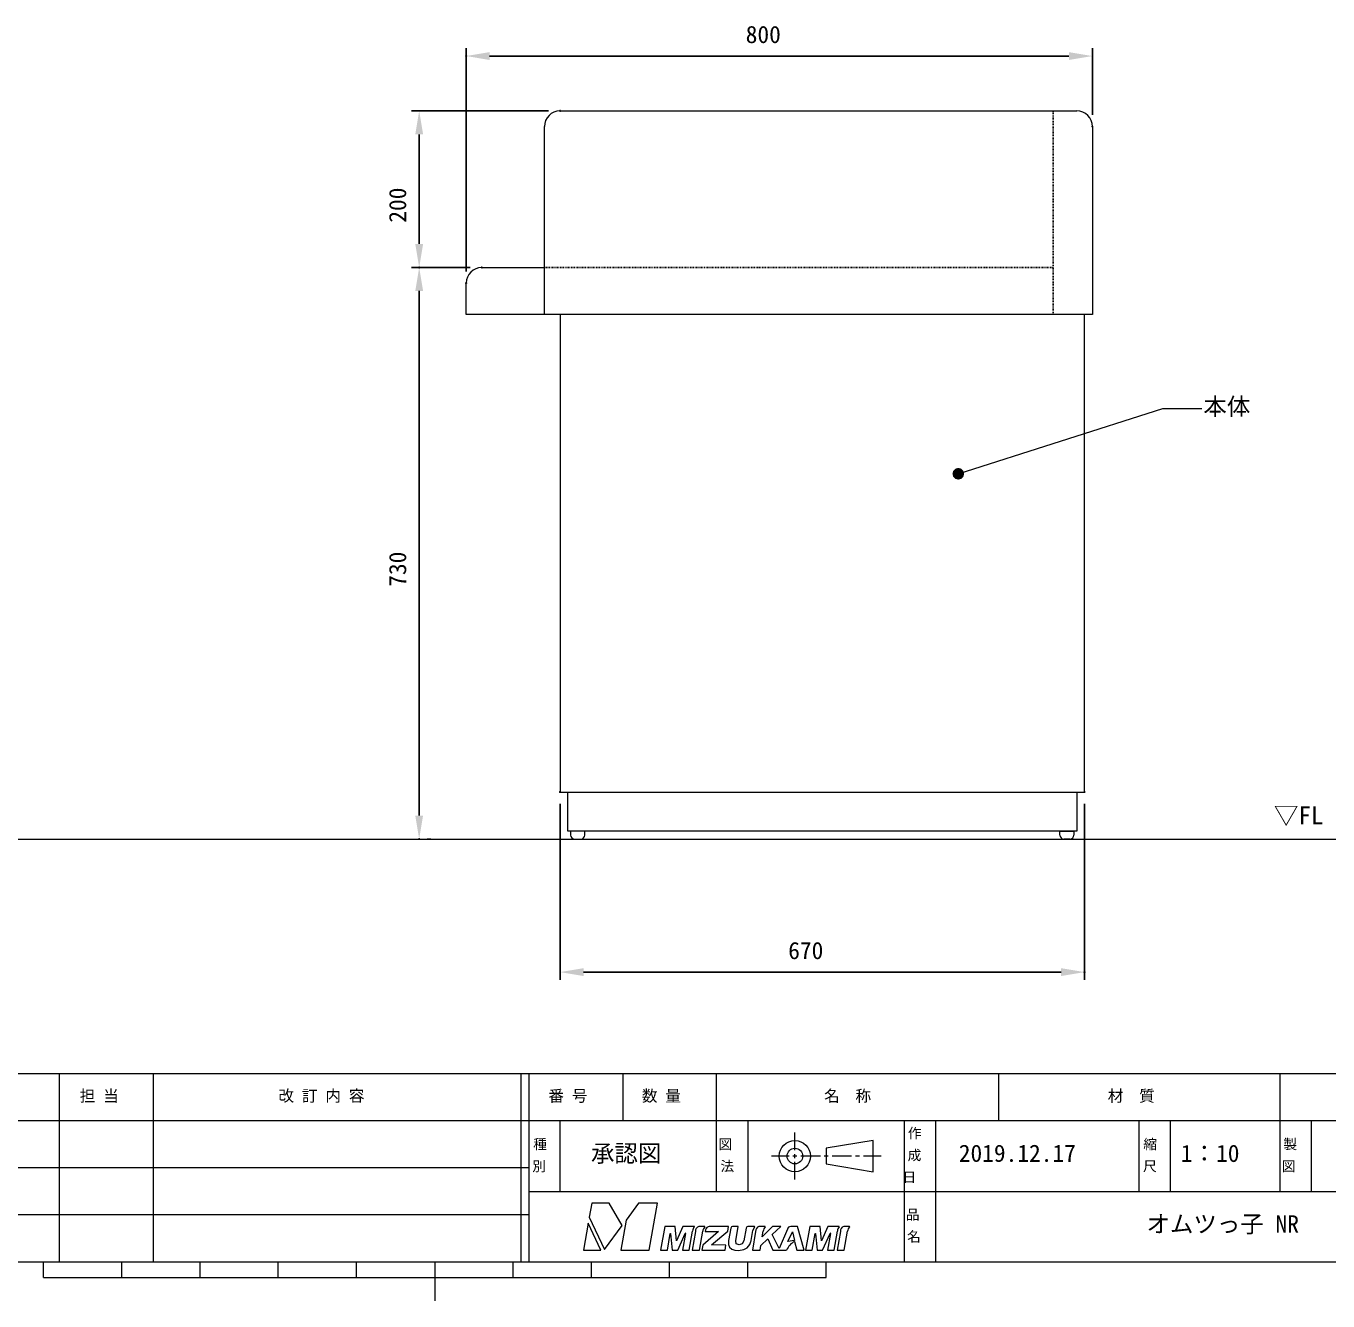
# Model space of a CAD drawing. Units: millimetres, scale not verified. Extents: x -203 to 203, y -143 to 143.
# Drawn here: x -52.2 to 114.1, y -143 to 19.8 of the extents above; entities that cross this region are included whole.
import ezdxf
from ezdxf.enums import TextEntityAlignment as Align

# ---------------------------------------------------------------- set-up
doc = ezdxf.new("R2010")
doc.units = ezdxf.units.MM
doc.header["$LTSCALE"] = 0.5
doc.header["$PDMODE"] = 32
doc.header["$PDSIZE"] = 0.1
doc.linetypes.add('USER2', pattern=[0.15748, 0.07874, -0.07874])
for name, color, linetype, lineweight in [('0-1_DIMENSION_LINES$02_DIMENSI', 7, 'Continuous', 25), ('0-3_DIMENSION_LINES$03_LINES', 7, 'Continuous', 18), ('0-5_DIMENSION_LINES$05_HIDE_LI', 7, 'USER2', 25), ('0-6_図面_FORMAT$03_TEXT', 7, 'Continuous', 18), ('0-7_図面_FORMAT$01_WAKU$OUT_LINE', 6, 'Continuous', 18), ('0-8_図面_FORMAT$01_WAKU$SUB_LINE', 7, 'Continuous', 18), ('0-9_図面_FORMAT$02_LOGO$01_MZ_LO', 7, 'Continuous', 18)]:
    doc.layers.add(name, color=color, linetype=linetype, lineweight=lineweight)
doc.layers.add('0-2_DEFPOINTS', color=7, linetype='Continuous')
doc.styles.add('ＭＳ ゴシック', font='')
doc.styles.get('ＭＳ ゴシック').set_extended_font_data('MS Gothic')

# ---------------------------------------------------------------- blocks, each defined once
blk = doc.blocks.new('D6')
at = {"layer": '0-1_DIMENSION_LINES$02_DIMENSI'}
for p, q in [((449, 315), (414, 315)), ((416, 309), (416, 281)), ((429, 275), (414, 275))]:
    blk.add_line(p, q, dxfattribs=at)
for points in [[(417, 309), (415, 309), (416, 315)], [(415, 281), (417, 281), (416, 275)]]:
    blk.add_solid(points, dxfattribs=at)
at = {"layer": '0-2_DEFPOINTS'}
for p in [(452, 315), (416, 275), (432, 275)]:
    blk.add_point(p, dxfattribs=at)
at = {"layer": '0-1_DIMENSION_LINES$02_DIMENSI', "style": 'ＭＳ ゴシック'}
blk.add_text('200', height=4.399, rotation=90, dxfattribs=at).set_placement((414, 286.429), align=Align.BOTTOM_LEFT)
blk = doc.blocks.new('D7')
at = {"layer": '0-1_DIMENSION_LINES$02_DIMENSI'}
for p, q in [((428, 274), (428, 331)), ((588, 314), (588, 331)), ((582, 329), (434, 329))]:
    blk.add_line(p, q, dxfattribs=at)
for points in [[(434, 330), (434, 328), (428, 329)], [(582, 328), (582, 330), (588, 329)]]:
    blk.add_solid(points, dxfattribs=at)
at = {"layer": '0-2_DEFPOINTS'}
for p in [(428, 329), (588, 311), (428, 271)]:
    blk.add_point(p, dxfattribs=at)
at = {"layer": '0-1_DIMENSION_LINES$02_DIMENSI', "style": 'ＭＳ ゴシック'}
blk.add_text('800', height=4.399, dxfattribs=at).set_placement((499.429, 331), align=Align.BOTTOM_LEFT)
blk = doc.blocks.new('D8')
at = {"layer": '0-1_DIMENSION_LINES$02_DIMENSI'}
for p, q in [((452, 138), (452, 93)), ((586, 138), (586, 93)), ((458, 95), (580, 95))]:
    blk.add_line(p, q, dxfattribs=at)
for points in [[(458, 96), (458, 94), (452, 95)], [(580, 94), (580, 96), (586, 95)]]:
    blk.add_solid(points, dxfattribs=at)
at = {"layer": '0-2_DEFPOINTS'}
for p in [(452, 141), (586, 141), (586, 95)]:
    blk.add_point(p, dxfattribs=at)
at = {"layer": '0-1_DIMENSION_LINES$02_DIMENSI', "style": 'ＭＳ ゴシック'}
blk.add_text('670', height=4.399, dxfattribs=at).set_placement((510.286, 97), align=Align.BOTTOM_LEFT)
blk = doc.blocks.new('D9')
at = {"layer": '0-1_DIMENSION_LINES$02_DIMENSI'}
for p, q in [((429, 275), (414, 275)), ((416, 135), (416, 269)), ((419, 129), (418, 129))]:
    blk.add_line(p, q, dxfattribs=at)
for points in [[(417, 269), (415, 269), (416, 275)], [(415, 135), (417, 135), (416, 129)]]:
    blk.add_solid(points, dxfattribs=at)
at = {"layer": '0-2_DEFPOINTS'}
for p in [(416, 275), (432, 275), (416, 129)]:
    blk.add_point(p, dxfattribs=at)
at = {"layer": '0-1_DIMENSION_LINES$02_DIMENSI', "style": 'ＭＳ ゴシック'}
blk.add_text('730', height=4.399, rotation=90, dxfattribs=at).set_placement((414, 193.429), align=Align.BOTTOM_LEFT)
blk = doc.blocks.new('U45')
at = {"layer": '0-1_DIMENSION_LINES$02_DIMENSI', "color": 1}
for points in [[(552.451, 221.549), (552.25, 222.299), (552.451, 223.049)], [(553, 221), (552.451, 223.049), (553, 223.598)], [(552.451, 221.549), (552.451, 223.049), (553, 221)], [(553.75, 220.799), (553, 223.598), (553.75, 223.799)], [(553, 221), (553, 223.598), (553.75, 220.799)], [(553.75, 220.799), (553.75, 223.799), (554.5, 221)], [(554.5, 221), (553.75, 223.799), (554.5, 223.598)], [(554.5, 221), (554.5, 223.598), (555.049, 221.549)], [(555.049, 221.549), (554.5, 223.598), (555.049, 223.049)], [(555.049, 221.549), (555.049, 223.049), (555.25, 222.299)]]:
    blk.add_solid(points, dxfattribs=at)
blk = doc.blocks.new('_X36')
at = {"layer": '0-6_図面_FORMAT$03_TEXT', "style": 'ＭＳ ゴシック'}
for s, p in [('作', (540.875, 51.813)), ('成', (540.801, 46.191)), ('日', (539.482, 40.568))]:
    blk.add_text(s, height=2.566, dxfattribs=at).set_placement(p, align=Align.BOTTOM_LEFT)
blk = doc.blocks.new('_X35')
at = {"layer": '0-6_図面_FORMAT$03_TEXT', "style": 'ＭＳ ゴシック'}
for s, p in [('図', (492.487, 49.002)), ('法', (492.977, 43.38))]:
    blk.add_text(s, height=2.566, dxfattribs=at).set_placement(p, align=Align.BOTTOM_LEFT)
blk = doc.blocks.new('_X34')
at = {"layer": '0-6_図面_FORMAT$03_TEXT', "style": 'ＭＳ ゴシック'}
for s, p in [('種', (445.127, 49.002)), ('別', (444.903, 43.38))]:
    blk.add_text(s, height=2.566, dxfattribs=at).set_placement(p, align=Align.BOTTOM_LEFT)
blk = doc.blocks.new('_X33')
at = {"layer": '0-6_図面_FORMAT$03_TEXT', "style": 'ＭＳ ゴシック'}
for s, p in [('品', (540.35, 31.002)), ('名', (540.651, 25.38))]:
    blk.add_text(s, height=2.566, dxfattribs=at).set_placement(p, align=Align.BOTTOM_LEFT)
blk = doc.blocks.new('_X32')
at = {"layer": '0-6_図面_FORMAT$03_TEXT', "style": 'ＭＳ ゴシック'}
for s, p in [('縮', (601.025, 49.002)), ('尺', (600.952, 43.38))]:
    blk.add_text(s, height=2.566, dxfattribs=at).set_placement(p, align=Align.BOTTOM_LEFT)
blk = doc.blocks.new('_X31')
at = {"layer": '0-6_図面_FORMAT$03_TEXT', "style": 'ＭＳ ゴシック'}
for s, p in [('製', (636.801, 49.002)), ('図', (636.385, 43.38))]:
    blk.add_text(s, height=2.566, dxfattribs=at).set_placement(p, align=Align.BOTTOM_LEFT)

msp = doc.modelspace()

# ---------------------------------------------------------------- linework, layer by layer
at = {"layer": '0-1_DIMENSION_LINES$02_DIMENSI', "color": 1, "lineweight": 18}
msp.add_lwpolyline([(66.875, -37.3505), (93, -29), (98, -29)], dxfattribs=at)
at = {"layer": '0-3_DIMENSION_LINES$03_LINES'}
for p, q in [((16, 9), (82, 9)), ((14, -17), (14, 7)), ((84, 7), (84, -17)), ((6, -11), (14, -11)), ((4, -17), (4, -13)), ((24, -17), (4, -17)), ((84, -17), (14, -17)), ((17.35, -83), (17.35, -83.5)), ((19.15, -83), (17.35, -83)), ((19.15, -83.5), (19.15, -83)), ((79.85, -83.5), (79.85, -83)), ((79.85, -83), (81.65, -83)), ((81.65, -83), (81.65, -83.5)), ((-135.725, -84), (118, -84)), ((17.85, -84), (18.65, -84)), ((81.15, -84), (80.35, -84))]:
    msp.add_line(p, q, dxfattribs=at)
for points in [[(16, -78), (83, -78), (83, -17), (16, -17)], [(17, -78), (82, -78), (82, -83), (17, -83)]]:
    msp.add_lwpolyline(points, close=True, dxfattribs=at)
for centre, radius, start, end in [((16, 7), 2, 90, 180), ((82, 7), 2, 0, 90), ((6, -13), 2, 90, 180), ((17.85, -83.5), 0.5, 180, 270), ((18.65, -83.5), 0.5, 270, 360), ((80.35, -83.5), 0.5, 180, 270), ((81.15, -83.5), 0.5, 270, 0)]:
    msp.add_arc(centre, radius, start, end, dxfattribs=at)
at = {"layer": '0-5_DIMENSION_LINES$05_HIDE_LI'}
for p, q in [((79, -17), (79, 9)), ((14, -11), (79, -11))]:
    msp.add_line(p, q, dxfattribs=at)
at = {"layer": '0-6_図面_FORMAT$03_TEXT'}
for p, q in [((46, -123.75), (46, -121.5)), ((45.25, -124.5), (43, -124.5)), ((46.25, -124.5), (45.75, -124.5)), ((46, -124.75), (46, -124.25)), ((49.25, -124.5), (46.75, -124.5)), ((50.25, -124.5), (49.75, -124.5)), ((53.25, -124.5), (50.75, -124.5)), ((54.25, -124.5), (53.75, -124.5)), ((57, -124.5), (54.75, -124.5)), ((46, -127.5), (46, -125.25))]:
    msp.add_line(p, q, dxfattribs=at)
msp.add_lwpolyline([(56, -122.5), (50, -123.5), (50, -125.5), (56, -126.5)], close=True, dxfattribs=at)
for radius in [2, 1]:
    msp.add_circle((46, -124.5), radius, dxfattribs=at)
at = {"layer": '0-7_図面_FORMAT$01_WAKU$OUT_LINE'}
for p, q in [((198, -114), (-198, -114)), ((11, -114), (11, -138)), ((12, -114), (12, -138)), ((198, -120), (-78, -120)), ((-198, -138), (198, -138)), ((-50, -140), (-50, -138)), ((-40, -140), (-40, -138)), ((-30, -140), (-30, -138)), ((-20, -140), (-20, -138)), ((-10, -140), (-10, -138)), ((0, -138), (0, -143)), ((10, -140), (10, -138)), ((20, -140), (20, -138)), ((30, -140), (30, -138)), ((40, -140), (40, -138)), ((50, -140), (50, -138)), ((-50, -140), (50, -140))]:
    msp.add_line(p, q, dxfattribs=at)
at = {"layer": '0-8_図面_FORMAT$01_WAKU$SUB_LINE'}
for p, q in [((-48, -114), (-48, -138)), ((-36, -114), (-36, -138)), ((24, -114), (24, -120)), ((36, -129), (36, -114)), ((72, -114), (72, -120)), ((108, -129), (108, -114)), ((16, -129), (16, -120)), ((40, -120), (40, -129)), ((60, -138), (60, -120)), ((64, -138), (64, -120)), ((90, -129), (90, -120)), ((94, -129), (94, -120)), ((112, -129), (112, -120)), ((12, -126), (-78, -126)), ((12, -129), (144, -129)), ((12, -132), (-78, -132))]:
    msp.add_line(p, q, dxfattribs=at)
at = {"layer": '0-9_図面_FORMAT$02_LOGO$01_MZ_LO'}
for p, q in [((37.5368, -133.5001), (35.0653, -133.5001)), ((46.3372, -133.5001), (45.4679, -133.5001)), ((40.2333, -135.7779), (40.2903, -135.6677)), ((40.3739, -135.4237), (40.3965, -135.3012)), ((40.3965, -135.3012), (40.3965, -135.3012))]:
    msp.add_line(p, q, dxfattribs=at)
for points in [[(23.9185, -133.3532), (22.2811, -130.5), (20.052, -130.5), (19.7334, -132.3069), (21.6797, -136.412)], [(28.4519, -130.5), (26.0068, -130.5), (24.423, -132.6639), (23.7466, -136.5), (27.394, -136.5)], [(18.994, -136.5), (21.2213, -136.5), (19.5978, -133.0758)], [(45.1097, -135.4167), (45.6797, -134.1656), (45.9339, -135.2805)]]:
    msp.add_lwpolyline(points, close=True, dxfattribs=at)
for points in [[(33.1643, -133.5221), (33.1564, -133.5001), (31.6973, -133.5001), (30.8813, -135.3254), (30.7128, -133.5001), (29.3797, -133.5001), (28.8508, -136.5), (29.7077, -136.5), (30.085, -134.3718), (30.1212, -134.3718), (30.3134, -136.5), (31.0307, -136.5), (31.9772, -134.3718)], [(32.0194, -134.3718), (31.6421, -136.5), (32.493, -136.5), (32.9191, -134.0808)], [(33.2994, -134.1367), (32.8831, -136.5), (33.7988, -136.5), (34.2223, -134.0946)], [(34.4907, -133.528), (34.4785, -133.5001), (33.7311, -133.5001)], [(34.5924, -133.8998), (34.52, -134.1359), (36.248, -134.138), (34.2351, -135.8723), (34.125, -136.5), (37.0697, -136.5), (37.1838, -135.8537), (35.3578, -135.8512), (37.4305, -134.0987), (37.5368, -133.5001)], [(37.8062, -133.6918), (37.5241, -135.2886), (37.5207, -135.7942), (37.6572, -136.1388), (37.9298, -136.3967), (38.3411, -136.5181), (38.8134, -136.5486), (39.4797, -136.4487), (39.8948, -136.201), (40.2275, -135.7892)], [(39.7553, -133.6956), (39.4664, -135.331), (39.2624, -135.7153), (38.8631, -135.8509), (38.5099, -135.7132), (38.4414, -135.331), (38.7636, -133.5001), (38.0482, -133.5001)], [(40.8635, -133.5423), (40.8489, -133.5001), (40.7137, -133.5065), (40.0021, -133.5001)], [(40.3988, -135.2886), (40.6262, -134.0012), (40.8635, -133.5423)], [(40.9871, -134.1367), (40.5715, -136.5), (41.5368, -136.5), (41.5384, -136.5), (41.5439, -136.5), (41.6443, -135.9188), (42.5284, -135.0795), (43.1843, -136.5), (44.9459, -136.5)], [(42.2217, -133.528), (42.2092, -133.5001), (41.4125, -133.5001)], [(45.0487, -133.8322), (43.9945, -136.289), (43.107, -134.5303), (44.1923, -133.5001), (43.1434, -133.5001), (41.8365, -134.8052), (41.959, -134.0946)], [(45.9654, -135.4039), (46.2447, -136.5), (47.188, -136.5), (46.3372, -133.5001)], [(51.6741, -133.5221), (51.6663, -133.5001), (50.2071, -133.5001), (49.3912, -135.3254), (49.2227, -133.5001), (47.8896, -133.5001), (47.3606, -136.5), (48.2176, -136.5), (48.5948, -134.3718), (48.631, -134.3718), (48.8233, -136.5), (49.5406, -136.5), (50.4871, -134.3718)], [(50.5292, -134.3718), (50.152, -136.5), (51.0029, -136.5), (51.429, -134.0808)], [(51.8093, -134.1367), (51.3929, -136.5), (52.3087, -136.5), (52.7322, -134.0946)], [(53.0005, -133.528), (52.9883, -133.5001), (52.241, -133.5001)]]:
    msp.add_lwpolyline(points, dxfattribs=at)
for centre, radius, start, end in [((31.9983, -134.363), 0.0228, 337.38667, 202.61333), ((33.7742, -134.1229), 0.8561, 135.436, 177.18162), ((33.898, -134.0779), 0.6015, 106.10853, 185.61083), ((35.2047, -134.2131), 0.9895, 136.18472, 173.12017), ((35.0741, -133.9901), 0.4901, 91.03463, 169.38909), ((38.0431, -133.7422), 0.2422, 88.80192, 167.99496), ((39.9968, -133.7469), 0.2469, 88.77298, 167.99431), ((41.5809, -134.073), 0.5972, 106.38228, 186.12371), ((42.933, -134.202), 0.9799, 136.54508, 173.70767), ((45.4594, -133.9198), 0.4199, 88.83548, 167.9571), ((50.5082, -134.363), 0.0228, 337.38667, 202.61333), ((52.2841, -134.1229), 0.8561, 135.436, 177.18162), ((52.4079, -134.0779), 0.6015, 106.10853, 185.61083), ((53.7145, -134.2131), 0.9895, 136.18472, 173.12017), ((38.9196, -135.0984), 1.4791, 332.15939, 332.65034), ((39.5102, -135.2642), 0.8783, 332.65034, 349.54143), ((38.5515, -134.9606), 1.8762, 349.54143, 349.93236), ((46.8386, -137.2383), 2.0316, 115.4544, 158.69079)]:
    msp.add_arc(centre, radius, start, end, dxfattribs=at)

# ---------------------------------------------------------------- block references
at = {"layer": '0-1_DIMENSION_LINES$02_DIMENSI', "xscale": 0.5, "yscale": 0.5}
for name in ['D7', 'D6', 'D9', 'U45', 'D8']:
    msp.add_blockref(name, (-210, -148.5), dxfattribs=at)
at = {"layer": '0-6_図面_FORMAT$03_TEXT', "xscale": 0.5, "yscale": 0.5}
for name in ['_X36', '_X34', '_X35', '_X32', '_X31', '_X33']:
    msp.add_blockref(name, (-210, -148.5), dxfattribs=at)

# ---------------------------------------------------------------- texts
at = {"layer": '0-1_DIMENSION_LINES$02_DIMENSI', "style": 'ＭＳ ゴシック'}
for s, height, p in [('本体', 2.199, (98.1844, -30.5134)), ('▽FL', 2.328, (107.1706, -82.8388))]:
    msp.add_text(s, height=height, dxfattribs=at).set_placement(p, align=Align.BOTTOM_LEFT)
at = {"layer": '0-6_図面_FORMAT$03_TEXT', "style": 'ＭＳ ゴシック'}
for s, height, p in [('担 当', 1.466, (-45.3714, -117.9799)), ('改 訂 内 容', 1.466, (-19.9835, -117.964)), ('番 号', 1.466, (14.5112, -117.9799)), ('数 量', 1.466, (26.4452, -117.9799)), ('名\u3000称', 1.466, (49.7337, -117.9799)), ('材\u3000質', 1.466, (85.975, -117.9799)), ('承認図', 2.199, (19.9406, -125.9023)), ('2019.12.17', 2.199, (66.9362, -125.8936)), ('1：10', 2.199, (95.3078, -125.9023)), ('オムツっ子 NR', 2.199, (90.9101, -134.9198))]:
    msp.add_text(s, height=height, dxfattribs=at).set_placement(p, align=Align.BOTTOM_LEFT)

doc.saveas('drawing.dxf')
